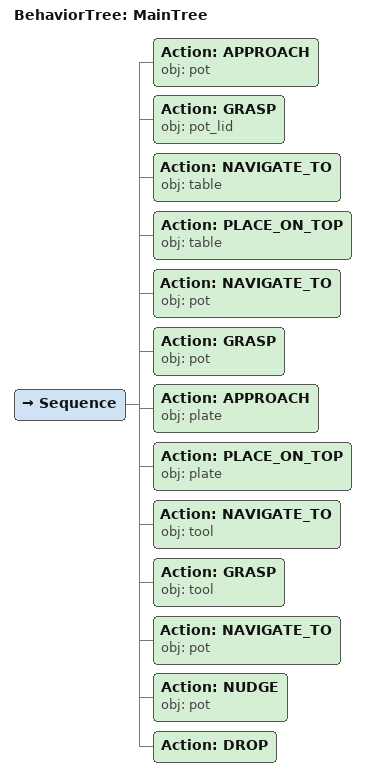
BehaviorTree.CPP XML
<root main_tree_to_execute="MainTree">
  <BehaviorTree ID="MainTree">
    <Sequence>
      <!-- Approach pot -->
      <Action ID="APPROACH" obj="pot" />
      <!-- Grasp pot_lid -->
      <Action ID="GRASP" obj="pot_lid" />
      <!-- Navigate to table -->
      <Action ID="NAVIGATE_TO" obj="table" />
      <!-- Place on table -->
      <Action ID="PLACE_ON_TOP" obj="table" />
      <!-- Navigate to pot -->
      <Action ID="NAVIGATE_TO" obj="pot" />
      <!-- Grasp pot -->
      <Action ID="GRASP" obj="pot" />
      <!-- Approach plate -->
      <Action ID="APPROACH" obj="plate" />
      <!-- Place on plate -->
      <Action ID="PLACE_ON_TOP" obj="plate" />
      <!-- Navigate to tool -->
      <Action ID="NAVIGATE_TO" obj="tool" />
      <!-- Grasp tool -->
      <Action ID="GRASP" obj="tool" />
      <!-- Navigate to pot -->
      <Action ID="NAVIGATE_TO" obj="pot" />
      <!-- Nudge pot -->
      <Action ID="NUDGE" obj="pot" />
      <!-- Drop -->
      <Action ID="DROP" />
    </Sequence>
  </BehaviorTree>
</root>
